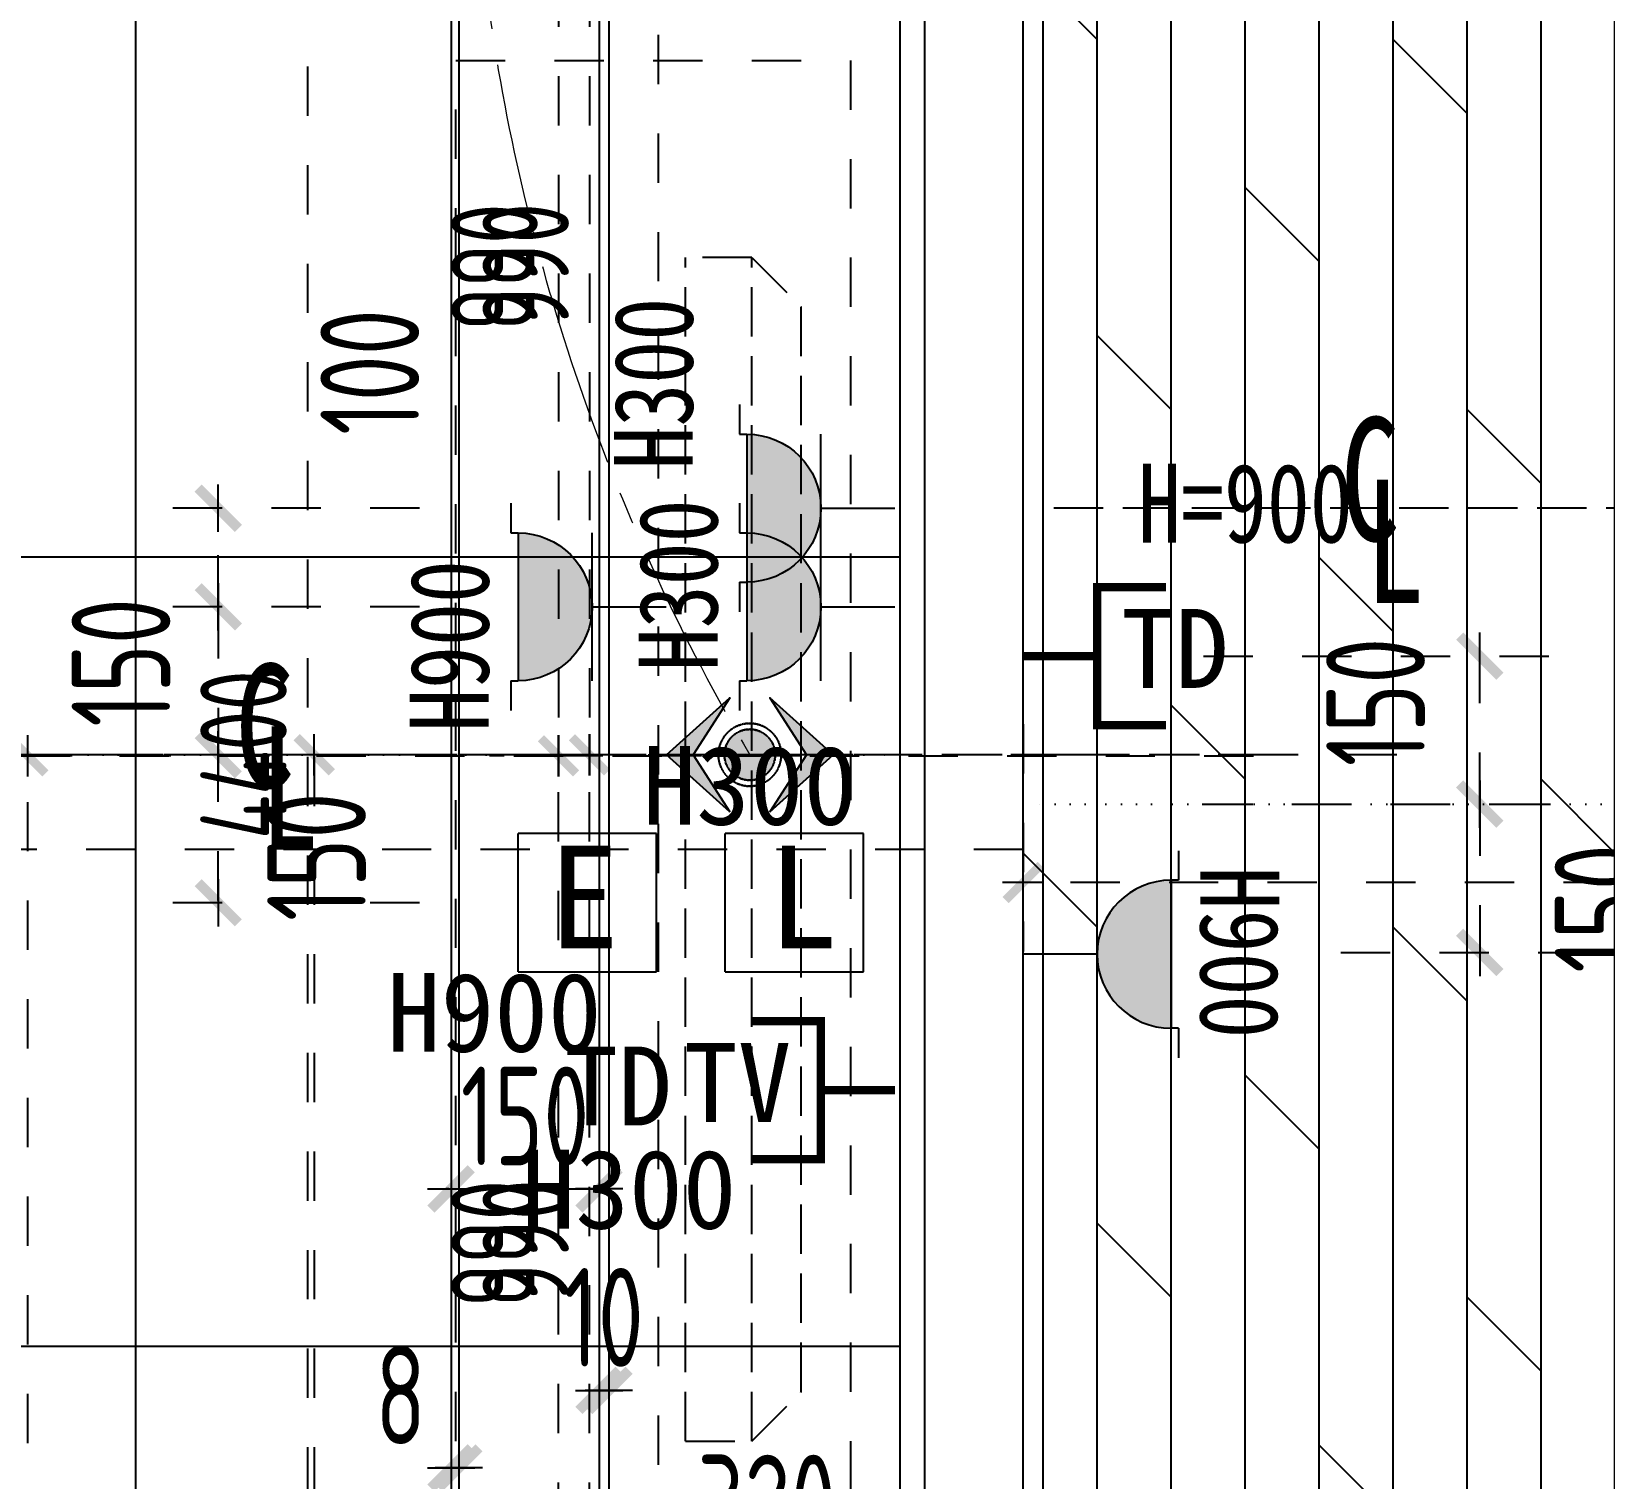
# Model space of a CAD drawing. Extents: x 133656 to 214778, y 12424 to 51506.
# Drawn here: x 165791 to 167386, y 15966 to 17433 of the extents above; entities that cross this region are included whole.
import ezdxf

# ---------------------------------------------------------------- set-up
doc = ezdxf.new("R2010")
doc.units = 0
doc.header["$MEASUREMENT"] = 0
for name, pattern in [('DASH', [0.35, 0.25, -0.1]), ('图案填充', [66.863653, 0, -20.558844, 0, -15.145704, 0, -15.145704, 0, -16.013401]), ('图纸索引线', [1.414175, 0.440583, -0.082865, 0.082865, -0.092515, 0.440583, -0.082865, 0.082865, -0.109034]), ('家具虚线平面', [100, 50, -50]), ('索引', [26.102844, 8.811668, -1.657301, 1.657301, -1.850304, 8.811668, -1.657301, 1.657301]), ('轴线', [1279.947105, 991.697132, -142.311249, 0, -145.938724])]:
    doc.linetypes.add(name, pattern=pattern)
doc.layers.get('Defpoints').update_dxf_attribs({"color": 8})
for name, color, linetype in [('A31.土建轴线', 251, 'Continuous'), ('B4.装修完成面', 112, 'Continuous'), ('B6.新建墙体定位', 203, 'Continuous'), ('B9.完成面定位', 203, 'Continuous'), ('E1.地面-(平面图)', 136, 'Continuous'), ('E3.地面填充(网）', 250, 'Continuous'), ('F1.家具层', 51, 'Continuous'), ('G1.天花造型', 30, 'Continuous'), ('G2.天花造型尺寸', 144, 'Continuous'), ('G3.天花灯具', 52, 'Continuous'), ('G4.天花灯位', 71, 'Continuous'), ('G5.天花看线', 152, 'Continuous'), ('H3.顶面烟感', 102, 'Continuous'), ('K2.强电插座', 132, 'Continuous'), ('K3.弱电插座', 136, 'Continuous'), ('WALL', 6, 'Continuous')]:
    doc.layers.add(name, color=color, linetype=linetype)
doc.layers.add('灯具连线', color=30, linetype='Continuous', lineweight=13)
doc.styles.add('宋体', font='')
doc.styles.add('标注数字', font='dim.shx', dxfattribs={"width": 0.8})
doc.styles.add('标题文字', font='')
doc.styles.get('宋体').set_extended_font_data('SimSun')
doc.styles.get('标题文字').set_extended_font_data('SimSun')
doc.dimstyles.new('设计2017', dxfattribs={"dimscale": 100, "dimtxt": 2.5, "dimasz": 0.06, "dimexe": 2, "dimexo": 2.5, "dimgap": 0.6, "dimtad": 1, "dimdec": 0, "dimrnd": 5, "dimzin": 0, "dimdsep": 46, "dimtxsty": '标注数字', "dimblk": 'HBA_DIMENSION_TICK', "dimcen": 0.125, "dimclrd": 44, "dimclre": 44, "dimclrt": 50, "dimadec": 0, "dimazin": 0, "dimtfac": 1, "dimtdec": 0, "dimtix": 1, "dimtmove": 0, "dimatfit": 3, "dimldrblk": 'HBA_Leader_Arrow', "dimfxl": 7, "dimfxlon": 1, "dimtvp": 1, "dimtolj": 1, "dimtzin": 0, "dimarcsym": 0})

# ---------------------------------------------------------------- blocks, each defined once
blk = doc.blocks.new('A$C19652AA9')
h = blk.add_hatch(color=0)
h.dxf.hatch_style = 1
h.paths.add_polyline_path([(31.9, 90.8), (90.2, 0.1), (31.9, -90.8), (132.6, 0)])
h = blk.add_hatch(color=0)
h.dxf.hatch_style = 1
edge = h.paths.add_edge_path()
edge.add_arc((0, 0), 40.5, 0, 360)
at = {"color": 0}
blk.add_lwpolyline([(31.9, 90.8), (132.6, 0), (31.9, -90.8), (90.2, 0.1)], close=True, dxfattribs=at)
at = {"color": 0, "linetype": '图纸索引线'}
for radius in [50, 40.5]:
    blk.add_circle((0, 0), radius, dxfattribs=at)
blk = doc.blocks.new('面板图例')
at = {"color": 0, "linetype": 'Continuous', "ltscale": 5}
for p, q in [((372.024, 120.4), (372.024, 116.35)), ((376.074, 120.4), (372.024, 120.4)), ((376.074, 120.4), (376.074, 116.35)), ((372.024, 116.35), (376.074, 116.35))]:
    blk.add_line(p, q, dxfattribs=at)
blk = doc.blocks.new('rg')
at = {"layer": 'K3.弱电插座', "const_width": 8.33}
for points in [[(145, -70), (75, -70), (75, 70), (145, 70)], [(75, 0), (0, 0)]]:
    blk.add_lwpolyline(points, dxfattribs=at)
at = {"layer": 'K3.弱电插座', "style": '宋体'}
for p in [(90.1, -40.2, 0), (296.1, -40.2, 0)]:
    blk.add_attdef('REF.', p, '', height=80, dxfattribs=at)
blk = doc.blocks.new('HBA_DIMENSION_TICK')
at = {"color": 0, "linetype": 'ByBlock'}
for p, q in [((-10, 0), (0, 0)), ((0, 0), (10, 0))]:
    blk.add_line(p, q, dxfattribs=at)
at = {"color": 50, "linetype": 'ByBlock'}
blk.add_solid([(-10, -7), (-7, -10), (7, 10), (10, 7)], dxfattribs=at)
blk = doc.blocks.new('*D90')
at = {"layer": 'Defpoints', "color": 0, "linetype": '家具虚线平面', "transparency": 16777216}
for p in [(165325.3, 16699.6), (166150.4, 16699.6, 0), (166300, 14499.6, 0)]:
    blk.add_point(p, dxfattribs=at)
at = {"layer": 'K2.强电插座', "color": 44, "linetype": '家具虚线平面', "lineweight": -2, "transparency": 16777216}
for p, q in [((165605.3, 16699.6), (165245.3, 16699.6)), ((165325.3, 14502), (165325.3, 16697.2)), ((165605.3, 14499.6), (165245.3, 14499.6))]:
    blk.add_line(p, q, dxfattribs=at)
at = {"layer": 'K2.强电插座', "color": 44, "linetype": '家具虚线平面', "lineweight": -2, "transparency": 16777216, "xscale": 2.4, "yscale": 2.4, "zscale": 2.4}
for p, rotation in [((165325.3, 16699.6), 90), ((165325.3, 14499.6), 270)]:
    blk.add_blockref('HBA_DIMENSION_TICK', p, dxfattribs=dict(at, rotation=rotation))
at = {"layer": 'K2.强电插座', "color": 50, "linetype": '家具虚线平面', "transparency": 16777216, "insert": (165188.4, 15640), "char_height": 100, "attachment_point": 5, "rotation": 90, "style": '标注数字'}
blk.add_mtext('\\A1;2200', dxfattribs=at)
blk = doc.blocks.new('HBA_Leader_Arrow')
at = {"color": 0, "linetype": 'ByBlock', "ltscale": 0.5}
blk.add_line((3.5, 0), (-10, 0), dxfattribs=at)
for points in [[(-10.99, 11.28), (-6.57, 14.38), (-0.55, 0), (3.5, 0)], [(-10.99, -11.28), (-6.57, -14.38), (-0.55, 0), (3.5, 0)]]:
    blk.add_solid(points, dxfattribs=at)
blk = doc.blocks.new('不间断电源')
h = blk.add_hatch(color=8)
h.dxf.hatch_style = 1
h.paths.add_polyline_path([(-70.3, 140.6, 1), (70.3, 140.6)])
for p, q in [((-98.4, 147.7), (-70.3, 147.7)), ((-70.3, 147.7), (-70.3, 140.6)), ((-70.3, 140.6), (70.3, 140.6)), ((70.3, 147.7), (70.3, 140.6)), ((70.3, 147.7), (98.4, 147.7)), ((70.3, 70.3), (-70.3, 70.3)), ((0, 70.3), (0, 0))]:
    blk.add_line(p, q)
blk.add_arc((0, 140.6), 70.3, 180, 0)
at = {"color": 1, "style": '标题文字'}
blk.add_attdef('REF.', (86, 32.6), '', height=70.9, dxfattribs=at)
blk = doc.blocks.new('*D120')
at = {"layer": 'Defpoints', "color": 0, "linetype": '家具虚线平面', "transparency": 16777216}
for p in [(166284.1, 16849.6), (165980.1, 16699.6), (166284.1, 16699.6)]:
    blk.add_point(p, dxfattribs=at)
at = {"layer": 'K2.强电插座', "color": 44, "linetype": '家具虚线平面', "lineweight": -2, "transparency": 16777216}
for p, q in [((166184.1, 16849.6), (165900.1, 16849.6)), ((165980.1, 16847.2), (165980.1, 16702)), ((166184.1, 16699.6), (165900.1, 16699.6))]:
    blk.add_line(p, q, dxfattribs=at)
at = {"layer": 'K2.强电插座', "color": 44, "linetype": '家具虚线平面', "lineweight": -2, "transparency": 16777216, "xscale": 2.4, "yscale": 2.4, "zscale": 2.4}
for p, rotation in [((165980.1, 16849.6), 90), ((165980.1, 16699.6), 270)]:
    blk.add_blockref('HBA_DIMENSION_TICK', p, dxfattribs=dict(at, rotation=rotation))
at = {"layer": 'K2.强电插座', "color": 50, "linetype": '家具虚线平面', "transparency": 16777216, "insert": (165881.4, 16793.2), "char_height": 100, "attachment_point": 5, "rotation": 90, "style": '标注数字'}
blk.add_mtext('\\A1;150', dxfattribs=at)
blk = doc.blocks.new('*D122')
at = {"layer": 'Defpoints', "color": 0, "linetype": '家具虚线平面', "transparency": 16777216}
for p in [(165980.1, 16949.6), (166284.1, 16949.6), (166284.1, 16849.6)]:
    blk.add_point(p, dxfattribs=at)
at = {"layer": 'K2.强电插座', "color": 44, "linetype": '家具虚线平面', "lineweight": -2, "transparency": 16777216}
for p, q in [((166184.1, 16949.6), (165900.1, 16949.6)), ((165980.1, 16852), (165980.1, 16947.2)), ((166184.1, 16849.6), (165900.1, 16849.6))]:
    blk.add_line(p, q, dxfattribs=at)
at = {"layer": 'K2.强电插座', "color": 44, "linetype": '家具虚线平面', "lineweight": -2, "transparency": 16777216, "xscale": 2.4, "yscale": 2.4, "zscale": 2.4}
for p, rotation in [((165980.1, 16949.6), 90), ((165980.1, 16849.6), 270)]:
    blk.add_blockref('HBA_DIMENSION_TICK', p, dxfattribs=dict(at, rotation=rotation))
at = {"layer": 'K2.强电插座', "color": 50, "linetype": '家具虚线平面', "transparency": 16777216, "insert": (166133.7, 17087.6), "char_height": 100, "attachment_point": 5, "rotation": 90, "style": '标注数字'}
blk.add_mtext('\\A1;100', dxfattribs=at)
blk = doc.blocks.new('*D123')
at = {"layer": 'Defpoints', "color": 0, "linetype": '家具虚线平面', "transparency": 16777216}
for p in [(165980.1, 16699.6), (166284.1, 16699.6), (166284.1, 16549.6)]:
    blk.add_point(p, dxfattribs=at)
at = {"layer": 'K2.强电插座', "color": 44, "linetype": '家具虚线平面', "lineweight": -2, "transparency": 16777216}
for p, q in [((166184.1, 16699.6), (165900.1, 16699.6)), ((165980.1, 16552), (165980.1, 16697.2)), ((166184.1, 16549.6), (165900.1, 16549.6))]:
    blk.add_line(p, q, dxfattribs=at)
at = {"layer": 'K2.强电插座', "color": 44, "linetype": '家具虚线平面', "lineweight": -2, "transparency": 16777216, "xscale": 2.4, "yscale": 2.4, "zscale": 2.4}
for p, rotation in [((165980.1, 16699.6), 90), ((165980.1, 16549.6), 270)]:
    blk.add_blockref('HBA_DIMENSION_TICK', p, dxfattribs=dict(at, rotation=rotation))
at = {"layer": 'K2.强电插座', "color": 50, "linetype": '家具虚线平面', "transparency": 16777216, "insert": (166079.7, 16596.2), "char_height": 100, "attachment_point": 5, "rotation": 90, "style": '标注数字'}
blk.add_mtext('\\A1;150', dxfattribs=at)
blk = doc.blocks.new('*D135')
at = {"layer": 'Defpoints', "color": 0, "linetype": '家具虚线平面', "transparency": 16777216}
for p in [(166968.5, 16649.6), (167018.3, 16499.2), (167259.1, 16499.2)]:
    blk.add_point(p, dxfattribs=at)
at = {"layer": 'K2.强电插座', "color": 44, "linetype": '家具虚线平面', "lineweight": -2, "transparency": 16777216}
for p, q in [((167068.5, 16649.6), (167339.1, 16649.6)), ((167259.1, 16647.2), (167259.1, 16501.6)), ((167118.3, 16499.2), (167339.1, 16499.2))]:
    blk.add_line(p, q, dxfattribs=at)
at = {"layer": 'K2.强电插座', "color": 44, "linetype": '家具虚线平面', "lineweight": -2, "transparency": 16777216, "xscale": 2.4, "yscale": 2.4, "zscale": 2.4}
for p, rotation in [((167259.1, 16649.6), 90), ((167259.1, 16499.2), 270)]:
    blk.add_blockref('HBA_DIMENSION_TICK', p, dxfattribs=dict(at, rotation=rotation))
at = {"layer": 'K2.强电插座', "color": 50, "linetype": '家具虚线平面', "transparency": 16777216, "insert": (167385.1, 16543.7), "char_height": 100, "attachment_point": 5, "rotation": 90, "style": '标注数字'}
blk.add_mtext('\\A1;150', dxfattribs=at)
blk = doc.blocks.new('*D163')
at = {"layer": 'Defpoints', "color": 0, "linetype": '家具虚线平面', "transparency": 16777216}
for p in [(166696.1, 15865.9), (166376.1, 15718.1), (166696.1, 15602.3, 0)]:
    blk.add_point(p, dxfattribs=at)
at = {"layer": 'G2.天花造型尺寸', "color": 44, "linetype": '家具虚线平面', "lineweight": -2, "transparency": 16777216}
for p, q in [((166376.1, 15818.1), (166376.1, 15945.9)), ((166696.1, 15702.3), (166696.1, 15945.9)), ((166378.5, 15865.9), (166693.7, 15865.9))]:
    blk.add_line(p, q, dxfattribs=at)
at = {"layer": 'G2.天花造型尺寸', "color": 44, "linetype": '家具虚线平面', "lineweight": -2, "transparency": 16777216, "xscale": 2.4, "yscale": 2.4, "zscale": 2.4, "rotation": 180}
blk.add_blockref('HBA_DIMENSION_TICK', (166376.1, 15865.9), dxfattribs=at)
at = {"layer": 'G2.天花造型尺寸', "color": 44, "linetype": '家具虚线平面', "lineweight": -2, "transparency": 16777216, "xscale": 2.4, "yscale": 2.4, "zscale": 2.4}
blk.add_blockref('HBA_DIMENSION_TICK', (166696.1, 15865.9), dxfattribs=at)
at = {"layer": 'G2.天花造型尺寸', "color": 50, "linetype": '家具虚线平面', "transparency": 16777216, "insert": (166536.1, 15939.9), "char_height": 100, "attachment_point": 5, "style": '标注数字'}
blk.add_mtext('\\A1;320', dxfattribs=at)
blk = doc.blocks.new('*D164')
at = {"layer": 'Defpoints', "color": 0, "transparency": 16777216}
for p in [(166216.1, 16476.1, 0), (166366.1, 16476.1), (166366.1, 16259.4)]:
    blk.add_point(p, dxfattribs=at)
at = {"layer": 'G2.天花造型尺寸', "color": 44, "lineweight": -2, "transparency": 16777216}
for p, q in [((166216.1, 16376.1), (166216.1, 16179.4)), ((166366.1, 16376.1), (166366.1, 16179.4)), ((166213.7, 16259.4), (166211.3, 16259.4)), ((166216.1, 16259.4), (166366.1, 16259.4)), ((166368.5, 16259.4), (166370.9, 16259.4))]:
    blk.add_line(p, q, dxfattribs=at)
at = {"layer": 'G2.天花造型尺寸', "color": 44, "lineweight": -2, "transparency": 16777216, "xscale": 2.4, "yscale": 2.4, "zscale": 2.4}
blk.add_blockref('HBA_DIMENSION_TICK', (166216.1, 16259.4), dxfattribs=at)
at = {"layer": 'G2.天花造型尺寸', "color": 44, "lineweight": -2, "transparency": 16777216, "xscale": 2.4, "yscale": 2.4, "zscale": 2.4, "rotation": 180}
blk.add_blockref('HBA_DIMENSION_TICK', (166366.1, 16259.4), dxfattribs=at)
at = {"layer": 'G2.天花造型尺寸', "color": 50, "transparency": 16777216, "insert": (166291.1, 16333.4), "char_height": 100, "attachment_point": 5, "style": '标注数字'}
blk.add_mtext('\\A1;150', dxfattribs=at)
blk = doc.blocks.new('*D165')
at = {"layer": 'Defpoints', "color": 0, "transparency": 16777216}
for p in [(166366.1, 16056.7), (166366.1, 16055.2), (166376.1, 16056.7)]:
    blk.add_point(p, dxfattribs=at)
at = {"layer": 'G2.天花造型尺寸', "color": 44, "lineweight": -2, "transparency": 16777216}
for p, q in [((166363.7, 16055.2), (166361.3, 16055.2)), ((166366.1, 16055.2), (166366.1, 15975.2)), ((166376.1, 16055.2), (166366.1, 16055.2)), ((166376.1, 16055.2), (166376.1, 15975.2)), ((166378.5, 16055.2), (166380.9, 16055.2))]:
    blk.add_line(p, q, dxfattribs=at)
at = {"layer": 'G2.天花造型尺寸', "color": 44, "lineweight": -2, "transparency": 16777216, "xscale": 2.4, "yscale": 2.4, "zscale": 2.4}
blk.add_blockref('HBA_DIMENSION_TICK', (166366.1, 16055.2), dxfattribs=at)
at = {"layer": 'G2.天花造型尺寸', "color": 44, "lineweight": -2, "transparency": 16777216, "xscale": 2.4, "yscale": 2.4, "zscale": 2.4, "rotation": 180}
blk.add_blockref('HBA_DIMENSION_TICK', (166376.1, 16055.2), dxfattribs=at)
at = {"layer": 'G2.天花造型尺寸', "color": 50, "transparency": 16777216, "insert": (166371.1, 16129.2), "char_height": 100, "attachment_point": 5, "style": '标注数字'}
blk.add_mtext('\\A1;10', dxfattribs=at)
blk = doc.blocks.new('*D248')
at = {"layer": 'Defpoints', "color": 0, "transparency": 16777216}
for p in [(166216.1, 16373.2), (166224.1, 16373.2), (166216.1, 15976.6)]:
    blk.add_point(p, dxfattribs=at)
at = {"layer": 'G2.天花造型尺寸', "color": 44, "lineweight": -2, "transparency": 16777216}
for p, q in [((166216.1, 16256.6), (166216.1, 15896.6)), ((166224.1, 16256.6), (166224.1, 15896.6)), ((166213.7, 15976.6), (166211.3, 15976.6)), ((166224.1, 15976.6), (166216.1, 15976.6)), ((166226.5, 15976.6), (166228.9, 15976.6))]:
    blk.add_line(p, q, dxfattribs=at)
at = {"layer": 'G2.天花造型尺寸', "color": 44, "lineweight": -2, "transparency": 16777216, "xscale": 2.4, "yscale": 2.4, "zscale": 2.4}
blk.add_blockref('HBA_DIMENSION_TICK', (166216.1, 15976.6), dxfattribs=at)
at = {"layer": 'G2.天花造型尺寸', "color": 44, "lineweight": -2, "transparency": 16777216, "xscale": 2.4, "yscale": 2.4, "zscale": 2.4, "rotation": 180}
blk.add_blockref('HBA_DIMENSION_TICK', (166224.1, 15976.6), dxfattribs=at)
at = {"layer": 'G2.天花造型尺寸', "color": 50, "transparency": 16777216, "insert": (166165, 16050.6), "char_height": 100, "attachment_point": 5, "style": '标注数字'}
blk.add_mtext('\\A1;8', dxfattribs=at)
blk = doc.blocks.new('*D316')
at = {"layer": 'Defpoints', "color": 0, "linetype": '家具虚线平面', "transparency": 16777216}
for p in [(168196.1, 16949.6), (166796.1, 16818.1), (166796.1, 16570.1)]:
    blk.add_point(p, dxfattribs=at)
at = {"layer": 'H3.顶面烟感', "color": 44, "linetype": '家具虚线平面', "lineweight": -2, "transparency": 16777216}
for p, q in [((168196.1, 16815.1), (168196.1, 16500.1)), ((166796.1, 16730.6), (166796.1, 16500.1)), ((168194, 16570.1), (166798.2, 16570.1))]:
    blk.add_line(p, q, dxfattribs=at)
at = {"layer": 'H3.顶面烟感', "color": 44, "linetype": '家具虚线平面', "lineweight": -2, "transparency": 16777216, "xscale": 2.1, "yscale": 2.1, "zscale": 2.1, "rotation": 180}
blk.add_blockref('HBA_DIMENSION_TICK', (166796.1, 16570.1), dxfattribs=at)
at = {"layer": 'H3.顶面烟感', "color": 44, "linetype": '家具虚线平面', "lineweight": -2, "transparency": 16777216, "xscale": 2.1, "yscale": 2.1, "zscale": 2.1}
blk.add_blockref('HBA_DIMENSION_TICK', (168196.1, 16570.1), dxfattribs=at)
at = {"layer": 'H3.顶面烟感', "color": 50, "linetype": '家具虚线平面', "transparency": 16777216, "insert": (167496.1, 16634.9), "char_height": 87.5, "attachment_point": 5, "style": '标注数字'}
blk.add_mtext('\\A1;1400', dxfattribs=at)
blk = doc.blocks.new('*D407')
at = {"layer": 'Defpoints', "color": 0, "linetype": '家具虚线平面', "transparency": 16777216}
for p in [(166873.2, 16799.6), (167259.1, 16799.6), (166873.2, 16649.6)]:
    blk.add_point(p, dxfattribs=at)
at = {"layer": 'K2.强电插座', "color": 44, "linetype": '家具虚线平面', "lineweight": -2, "transparency": 16777216}
for p, q in [((166979.1, 16799.6), (167339.1, 16799.6)), ((167259.1, 16652), (167259.1, 16797.2)), ((166979.1, 16649.6), (167339.1, 16649.6))]:
    blk.add_line(p, q, dxfattribs=at)
at = {"layer": 'K2.强电插座', "color": 44, "linetype": '家具虚线平面', "lineweight": -2, "transparency": 16777216, "xscale": 2.4, "yscale": 2.4, "zscale": 2.4}
for p, rotation in [((167259.1, 16799.6), 90), ((167259.1, 16649.6), 270)]:
    blk.add_blockref('HBA_DIMENSION_TICK', p, dxfattribs=dict(at, rotation=rotation))
at = {"layer": 'K2.强电插座', "color": 50, "linetype": '家具虚线平面', "transparency": 16777216, "insert": (167153.4, 16753.1), "char_height": 100, "attachment_point": 5, "rotation": 90, "style": '标注数字'}
blk.add_mtext('\\A1;150', dxfattribs=at)
blk = doc.blocks.new('SAF3')
at = {"linetype": 'DASH', "ltscale": 200}
for p, q in [((-349806.2, -400863), (-349856.2, -400913)), ((-349738.8, -400863), (-349806.2, -400863)), ((-349806.2, -400863), (-349806.2, -402063)), ((-349738.8, -400863), (-349738.8, -402063)), ((-349856.2, -400913), (-349856.2, -402013)), ((-349806.2, -402063), (-349856.2, -402013)), ((-349806.2, -402063), (-349738.8, -402063))]:
    blk.add_line(p, q, dxfattribs=at)
blk = doc.blocks.new('*D493')
at = {"layer": 'B6.新建墙体定位', "color": 44, "linetype": '家具虚线平面', "lineweight": -2, "transparency": 16777216}
for p, q in [((166570, 17689.6), (166255, 17689.6)), ((166325, 17687.5), (166325, 16700.7)), ((166570, 16698.6), (166255, 16698.6))]:
    blk.add_line(p, q, dxfattribs=at)
at = {"layer": 'Defpoints', "color": 0, "linetype": '家具虚线平面', "transparency": 16777216}
for p in [(166666.1, 17689.6), (166325, 16698.6), (166666.1, 16698.6)]:
    blk.add_point(p, dxfattribs=at)
at = {"layer": 'B6.新建墙体定位', "color": 44, "linetype": '家具虚线平面', "lineweight": -2, "transparency": 16777216, "xscale": 2.1, "yscale": 2.1, "zscale": 2.1}
for p, rotation in [((166325, 17689.6), 90), ((166325, 16698.6), 270)]:
    blk.add_blockref('HBA_DIMENSION_TICK', p, dxfattribs=dict(at, rotation=rotation))
at = {"layer": 'B6.新建墙体定位', "color": 50, "linetype": '家具虚线平面', "transparency": 16777216, "insert": (166260.2, 17194.1), "char_height": 87.5, "attachment_point": 5, "rotation": 90, "style": '标注数字'}
blk.add_mtext('\\A1;990', dxfattribs=at)
blk = doc.blocks.new('*D532')
at = {"layer": 'B9.完成面定位', "color": 44, "linetype": '家具虚线平面', "lineweight": -2, "transparency": 16777216}
for p, q in [((166583.6, 16699.6), (166286.5, 16699.6)), ((166356.5, 15711.7), (166356.5, 16697.5)), ((166578.6, 15709.6), (166286.5, 15709.6))]:
    blk.add_line(p, q, dxfattribs=at)
at = {"layer": 'Defpoints', "color": 0, "linetype": '家具虚线平面', "transparency": 16777216}
for p in [(166356.5, 16699.6), (166671.1, 16699.6), (166666.1, 15709.6)]:
    blk.add_point(p, dxfattribs=at)
at = {"layer": 'B9.完成面定位', "color": 44, "linetype": '家具虚线平面', "lineweight": -2, "transparency": 16777216, "xscale": 2.1, "yscale": 2.1, "zscale": 2.1}
for p, rotation in [((166356.5, 16699.6), 90), ((166356.5, 15709.6), 270)]:
    blk.add_blockref('HBA_DIMENSION_TICK', p, dxfattribs=dict(at, rotation=rotation))
at = {"layer": 'B9.完成面定位', "color": 50, "linetype": '家具虚线平面', "transparency": 16777216, "insert": (166291.8, 16204.6), "char_height": 87.5, "attachment_point": 5, "rotation": 90, "style": '标注数字'}
blk.add_mtext('\\A1;990', dxfattribs=at)
blk = doc.blocks.new('*D600')
at = {"layer": 'B6.新建墙体定位', "color": 44, "linetype": '家具虚线平面', "lineweight": -2, "transparency": 16777216}
for p, q in [((166315.5, 18899.6), (166000.5, 18899.6)), ((166070.5, 18897.5), (166070.5, 14501.7)), ((166315.5, 14499.6), (166000.5, 14499.6))]:
    blk.add_line(p, q, dxfattribs=at)
at = {"layer": 'Defpoints', "color": 0, "linetype": '家具虚线平面', "transparency": 16777216}
for p in [(166696.1, 18899.6), (166070.5, 14499.6), (166696.1, 14499.6)]:
    blk.add_point(p, dxfattribs=at)
at = {"layer": 'B6.新建墙体定位', "color": 44, "linetype": '家具虚线平面', "lineweight": -2, "transparency": 16777216, "xscale": 2.1, "yscale": 2.1, "zscale": 2.1}
for p, rotation in [((166070.5, 18899.6), 90), ((166070.5, 14499.6), 270)]:
    blk.add_blockref('HBA_DIMENSION_TICK', p, dxfattribs=dict(at, rotation=rotation))
at = {"layer": 'B6.新建墙体定位', "color": 50, "linetype": '家具虚线平面', "transparency": 16777216, "insert": (166005.7, 16699.6), "char_height": 87.5, "attachment_point": 5, "rotation": 90, "style": '标注数字'}
blk.add_mtext('\\A1;4400', dxfattribs=at)
blk = doc.blocks.new('*D634')
at = {"layer": 'B6.新建墙体定位', "color": 44, "linetype": '家具虚线平面', "lineweight": -2, "transparency": 16777216}
for p, q in [((166032, 16698.6), (165717, 16698.6)), ((165787, 14501.7), (165787, 16696.5)), ((166032, 14499.6), (165717, 14499.6))]:
    blk.add_line(p, q, dxfattribs=at)
at = {"layer": 'Defpoints', "color": 0, "linetype": '家具虚线平面', "transparency": 16777216}
for p in [(165787, 16698.6), (166671.1, 16698.6), (166696.1, 14499.6)]:
    blk.add_point(p, dxfattribs=at)
at = {"layer": 'B6.新建墙体定位', "color": 44, "linetype": '家具虚线平面', "lineweight": -2, "transparency": 16777216, "xscale": 2.1, "yscale": 2.1, "zscale": 2.1}
for p, rotation in [((165787, 16698.6), 90), ((165787, 14499.6), 270)]:
    blk.add_blockref('HBA_DIMENSION_TICK', p, dxfattribs=dict(at, rotation=rotation))
at = {"layer": 'B6.新建墙体定位', "color": 50, "linetype": '家具虚线平面', "transparency": 16777216, "insert": (165722.2, 15599.1), "char_height": 87.5, "attachment_point": 5, "rotation": 90, "style": '标注数字'}
blk.add_mtext('\\A1;2200', dxfattribs=at)
blk = doc.blocks.new('*D640')
at = {"layer": 'B9.完成面定位', "color": 44, "linetype": '家具虚线平面', "lineweight": -2, "transparency": 16777216}
for p, q in [((166578.6, 17689.6), (166286.5, 17689.6)), ((166356.5, 17687.5), (166356.5, 16701.7)), ((166583.6, 16699.6), (166286.5, 16699.6))]:
    blk.add_line(p, q, dxfattribs=at)
at = {"layer": 'Defpoints', "color": 0, "linetype": '家具虚线平面', "transparency": 16777216}
for p in [(166666.1, 17689.6), (166356.5, 16699.6), (166671.1, 16699.6)]:
    blk.add_point(p, dxfattribs=at)
at = {"layer": 'B9.完成面定位', "color": 44, "linetype": '家具虚线平面', "lineweight": -2, "transparency": 16777216, "xscale": 2.1, "yscale": 2.1, "zscale": 2.1}
for p, rotation in [((166356.5, 17689.6), 90), ((166356.5, 16699.6), 270)]:
    blk.add_blockref('HBA_DIMENSION_TICK', p, dxfattribs=dict(at, rotation=rotation))
at = {"layer": 'B9.完成面定位', "color": 50, "linetype": '家具虚线平面', "transparency": 16777216, "insert": (166291.8, 17194.6), "char_height": 87.5, "attachment_point": 5, "rotation": 90, "style": '标注数字'}
blk.add_mtext('\\A1;990', dxfattribs=at)
blk = doc.blocks.new('*D641')
at = {"layer": 'B9.完成面定位', "color": 44, "linetype": '家具虚线平面', "lineweight": -2, "transparency": 16777216}
for p, q in [((166322.4, 16699.6), (166007.4, 16699.6)), ((166077.4, 16697.5), (166077.4, 14501.7)), ((166322.4, 14499.6), (166007.4, 14499.6))]:
    blk.add_line(p, q, dxfattribs=at)
at = {"layer": 'Defpoints', "color": 0, "linetype": '家具虚线平面', "transparency": 16777216}
for p in [(166666.1, 16699.6), (166077.4, 14499.6), (166666.1, 14499.6)]:
    blk.add_point(p, dxfattribs=at)
at = {"layer": 'B9.完成面定位', "color": 44, "linetype": '家具虚线平面', "lineweight": -2, "transparency": 16777216, "xscale": 2.1, "yscale": 2.1, "zscale": 2.1}
for p, rotation in [((166077.4, 16699.6), 90), ((166077.4, 14499.6), 270)]:
    blk.add_blockref('HBA_DIMENSION_TICK', p, dxfattribs=dict(at, rotation=rotation))
at = {"layer": 'B9.完成面定位', "color": 50, "linetype": '家具虚线平面', "transparency": 16777216, "insert": (166012.7, 15599.6), "char_height": 87.5, "attachment_point": 5, "rotation": 90, "style": '标注数字'}
blk.add_mtext('\\A1;2200', dxfattribs=at)
blk = doc.blocks.new('*D642')
at = {"layer": 'B6.新建墙体定位', "color": 44, "linetype": '家具虚线平面', "lineweight": -2, "transparency": 16777216}
for p, q in [((166570, 16698.6), (166255, 16698.6)), ((166325, 15711.7), (166325, 16696.5)), ((166570, 15709.6), (166255, 15709.6))]:
    blk.add_line(p, q, dxfattribs=at)
at = {"layer": 'Defpoints', "color": 0, "linetype": '家具虚线平面', "transparency": 16777216}
for p in [(166325, 16698.6), (166666.1, 16698.6), (166666.1, 15709.6)]:
    blk.add_point(p, dxfattribs=at)
at = {"layer": 'B6.新建墙体定位', "color": 44, "linetype": '家具虚线平面', "lineweight": -2, "transparency": 16777216, "xscale": 2.1, "yscale": 2.1, "zscale": 2.1}
for p, rotation in [((166325, 16698.6), 90), ((166325, 15709.6), 270)]:
    blk.add_blockref('HBA_DIMENSION_TICK', p, dxfattribs=dict(at, rotation=rotation))
at = {"layer": 'B6.新建墙体定位', "color": 50, "linetype": '家具虚线平面', "transparency": 16777216, "insert": (166260.2, 16204.1), "char_height": 87.5, "attachment_point": 5, "rotation": 90, "style": '标注数字'}
blk.add_mtext('\\A1;990', dxfattribs=at)

msp = doc.modelspace()

# ---------------------------------------------------------------- hatches: boundary and pattern name
at = {"layer": 'E1.地面-(平面图)'}
h = msp.add_hatch(dxfattribs=at)
h.set_pattern_fill('_USER', color=256, scale=800, double=1, pattern_type=0)
h.set_pattern_definition([(0, (166696.1, 19299.6), (0, 800), []), (90, (166696.1, 19299.6), (-800, 5e-14), [])])
h.paths.add_polyline_path([(165596.1, 23099.6), (162696.1, 23099.6), (162696.1, 20099.6), (159596.1, 20099.6), (159596.1, 18899.6), (162696.1, 18899.6), (162696.1, 14499.6), (163156.1, 14499.6), (163156.1, 14519.6), (166236.1, 14519.6), (166236.1, 14499.6), (166696.1, 14499.6), (166696.1, 14699.6), (166671.1, 14704.6), (166671.1, 17694.6), (166666.1, 17694.6), (166666.1, 18487.1), (166671.1, 18489.6), (166671.1, 18639.6), (166696.1, 18899.6), (167246.1, 18899.6), (167246.1, 20099.6), (165596.1, 20099.6)])
at = {"layer": 'E3.地面填充(网）'}
h = msp.add_hatch(dxfattribs=at)
h.set_pattern_fill('DOLMIT', color=256, scale=300, angle=90)
h.set_pattern_definition([(90, (166796.07, 18699.63), (-75, 5e-15), []), (135, (166796.07, 18699.63), (-150, -150), [106.066, -212.132])])
h.paths.add_polyline_path([(167446.1, 18699.6), (166796.1, 18699.6), (166796.1, 15219.6), (168836.1, 15219.6), (168836.1, 15199.6), (169596.1, 15199.6), (169596.1, 19099.6), (167446.1, 19099.6)])

# ---------------------------------------------------------------- linework, layer by layer
at = {"layer": 'A31.土建轴线', "linetype": '轴线', "ltscale": 0.5}
msp.add_line((166796.1, 13702.3), (166796.1, 18794.6), dxfattribs=at)
at = {"layer": 'B4.装修完成面'}
msp.add_lwpolyline([(166688.1, 17697.6), (166666.1, 17697.6), (166666.1, 17689.6), (166671.1, 17689.6), (166671.1, 15709.6), (166666.1, 15709.6), (166666.1, 15701.6), (166696.1, 15701.6)], dxfattribs=at)
at = {"layer": 'B6.新建墙体定位', "linetype": '家具虚线平面'}
msp.add_line((162279.8, 16698.6), (167042.1, 16698.6), dxfattribs=at)
at = {"layer": 'B9.完成面定位', "linetype": '家具虚线平面'}
msp.add_line((167174.9, 16699.6), (164964.5, 16699.6), dxfattribs=at)
at = {"layer": 'F1.家具层', "linetype": '家具虚线平面'}
msp.add_line((166796.1, 16603.6), (162696.1, 16603.6), dxfattribs=at)
msp.add_lwpolyline([(166621.1, 15803.7), (166221.1, 15803.7), (166221.1, 17403.6), (166621.1, 17403.6), (166621.1, 15803.7)], dxfattribs=at)
at = {"layer": 'G1.天花造型'}
msp.add_line((166816.1, 18679.6), (166816.1, 15219.6), dxfattribs=at)
msp.add_lwpolyline([(163016.1, 18379.6), (166376.1, 18379.6), (166376.1, 15019.6), (163016.1, 15019.6)], close=True, dxfattribs=at)
at = {"layer": 'G3.天花灯具', "linetype": '家具虚线平面'}
msp.add_lwpolyline([(162966.1, 18429.6), (166426.1, 18429.6), (166426.1, 14969.6), (162966.1, 14969.6)], close=True, dxfattribs=at)
at = {"layer": 'G4.天花灯位', "linetype": '家具虚线平面'}
msp.add_line((166606.5, 16699.6), (162696.1, 16699.6), dxfattribs=at)
at = {"layer": 'G5.天花看线', "linetype": 'ByBlock'}
for points in [[(163026.1, 18369.6), (166366.1, 18369.6), (166366.1, 15029.6), (163026.1, 15029.6)], [(163168.1, 18227.6), (166224.1, 18227.6), (166224.1, 15171.6), (163168.1, 15171.6)], [(163176.1, 18219.6), (166216.1, 18219.6), (166216.1, 15179.6), (163176.1, 15179.6)]]:
    msp.add_lwpolyline(points, close=True, dxfattribs=at)
at = {"layer": 'H3.顶面烟感', "linetype": 'DASH', "ltscale": 200}
for p, q in [((168627.3, 16949.6), (166816.1, 16949.6)), ((167043.8, 16699.6), (162696.1, 16699.6))]:
    msp.add_line(p, q, dxfattribs=at)
at = {"layer": 'K2.强电插座', "linetype": '图案填充'}
for p, q in [((162666.1, 16699.6), (166666.1, 16699.6)), ((170377.5, 16649.6), (166796.1, 16649.6))]:
    msp.add_line(p, q, dxfattribs=at)
at = {"layer": 'WALL'}
for p, q in [((166696.1, 17644.6), (166696.1, 14499.6)), ((166796.1, 14499.6), (166796.1, 17644.6))]:
    msp.add_line(p, q, dxfattribs=at)
at = {"layer": '灯具连线', "linetype": '索引', "ltscale": 20}
for centre, radius, start, end in [((168856.4, 10972.8), 8719.6, 101.28282, 133.48281), ((168501.9, 15776.2), 3941, 110.0559, 164.9487), ((168291.9, 17743.7), 2057.4, 123.6992, 210.4938), ((167249.5, 16518.5), 1040.2, 24.4872, 110.1121)]:
    msp.add_arc(centre, radius, start, end, dxfattribs=at)

# ---------------------------------------------------------------- block references
at = {"layer": 'F1.家具层', "linetype": '家具虚线平面', "extrusion": (0, 0, -1), "xscale": -1, "zscale": -1, "rotation": 180}
msp.add_blockref('SAF3', (183285.1, -384859.3), dxfattribs=at)
at = {"layer": 'G3.天花灯具', "linetype": '图纸索引线', "yscale": 0.6369999999999999, "zscale": 0.6369999999999999}
for xscale, rotation in [(0.6369999999999999, 180.0019218875277), (-0.6369999999999999, 179.9980781124723)]:
    msp.add_blockref('A$C19652AA9', (166519, 16699.6), dxfattribs=dict(at, xscale=xscale, rotation=rotation))
at = {"layer": 'K2.强电插座'}
ref = msp.add_blockref('不间断电源', (166666.1, 16949.6, 0), dxfattribs=dict(at, xscale=-1.066666666666561, yscale=1.066666666666561, zscale=1.066666666666561, rotation=90.00000002257329))
ref.add_attrib('REF.', 'H300', (166461.2, 16988.8, 0), dxfattribs={"layer": '0', "color": 1, "height": 80, "rotation": 90, "style": '标题文字', "width": 0.8})
ref = msp.add_blockref('不间断电源', (166434.1, 16849.6, 0), dxfattribs=dict(at, xscale=-1.066666666666561, yscale=1.066666666666561, zscale=1.066666666666561, rotation=90.00000002257329))
ref.add_attrib('REF.', 'H900', (166254.3, 16722.8, 0), dxfattribs={"layer": '0', "color": 1, "height": 80, "rotation": 90, "style": '标题文字', "width": 0.8})
ref = msp.add_blockref('不间断电源', (166666.1, 16849.6, 0), dxfattribs=dict(at, xscale=-1.066666666666561, yscale=1.066666666666561, zscale=1.066666666666561, rotation=90.00000002257329))
ref.add_attrib('REF.', 'H300', (166486.3, 16784.3, 0), dxfattribs={"layer": '0', "color": 1, "height": 80, "rotation": 90, "style": '标题文字', "width": 0.8})
ref = msp.add_blockref('不间断电源', (166796.1, 16497.4), dxfattribs=dict(at, xscale=1.066666666666561, yscale=1.066666666666561, zscale=1.066666666666561, rotation=270))
ref.add_attrib('REF.', 'H900', (166975.9, 16586.2), dxfattribs={"layer": '0', "color": 1, "height": 80, "rotation": 270, "style": '标题文字', "width": 0.8})
at = {"layer": 'K3.弱电插座'}
ref = msp.add_blockref('rg', (166796.1, 16799.6), dxfattribs=dict(at, xscale=-1, rotation=180))
ref.add_attrib('REF.', 'TD', (166895.6, 16767.4, 0), dxfattribs={"height": 80, "style": '宋体'})
ref.add_attrib('REF.', 'H=900', (166912.6, 16914.8, 0), dxfattribs={"height": 80, "style": '宋体', "width": 0.8})
at = {"layer": 'K3.弱电插座', "xscale": 34.65346534653465, "yscale": 34.65346534653465, "zscale": 34.65346534653465, "rotation": 180}
for p in [(179316.3, 20651.7, 0), (179526.3, 20651.7, 0)]:
    msp.add_blockref('面板图例', p, dxfattribs=at)
at = {"layer": 'K3.弱电插座'}
ref = msp.add_blockref('rg', (166666.1, 16359.6, 0), dxfattribs=dict(at, rotation=180))
ref.add_attrib('REF.', 'TV', (166452.3, 16327.4), dxfattribs={"height": 80, "style": '宋体'})
ref.add_attrib('REF.', 'TD', (166331.1, 16323.8), dxfattribs={"height": 80, "style": '宋体'})

# ---------------------------------------------------------------- texts
at = {"layer": 'H3.顶面烟感', "linetype": 'DASH', "ltscale": 200, "style": '宋体', "width": 0.7}
for s, p in [('C', (167118.1, 16916.6)), ('L', (167143.2, 16853.5)), ('C', (165997.3, 16666.6)), ('L', (166022.4, 16603.5))]:
    msp.add_text(s, height=125, dxfattribs=at).set_placement(p)
at = {"layer": 'K2.强电插座', "color": 1, "style": '宋体'}
for s, p in [('H300', (166410.2, 16628.6, 0)), ('H900', (166151.1, 16398.5, 0)), ('H300', (166287.7, 16219.1, 0))]:
    msp.add_text(s, height=80, dxfattribs=at).set_placement(p)
at = {"layer": 'K3.弱电插座', "style": '宋体'}
for s, p in [('E', (166315.9, 16503.5, 0)), ('L', (166537.6, 16503.5, 0))]:
    msp.add_text(s, height=104, dxfattribs=at).set_placement(p)

# ---------------------------------------------------------------- dimensions: what is measured, and where the dimension line sits
at = {"layer": 'B6.新建墙体定位', "linetype": '家具虚线平面'}
for base, p1, p2, angle, picture, middle in [((166070.5, 14499.6), (166696.1, 18899.6), (166696.1, 14499.6), 90, '*D600', (166005.7, 16699.6)), ((166325, 16698.6), (166666.1, 17689.6), (166666.1, 16698.6), 90, '*D493', (166260.2, 17194.1)), ((165787, 16698.6), (166696.1, 14499.6), (166671.1, 16698.6), 90, '*D634', (165722.2, 15599.1)), ((166325, 16698.6), (166666.1, 15709.6), (166666.1, 16698.6), 270, '*D642', (166260.2, 16204.1))]:
    dim = msp.add_linear_dim(base=base, p1=p1, p2=p2, angle=angle, dimstyle='设计2017', override={"dimscale": 35, "dimtmove": 1}, dxfattribs=at)
    dim.commit()
    dim.dimension.update_dxf_attribs({"geometry": picture, "text_midpoint": middle})
at = {"layer": 'B9.完成面定位', "linetype": '家具虚线平面'}
for base, p1, p2, angle, picture, middle in [((166356.5, 16699.6), (166666.1, 17689.6), (166671.1, 16699.6), 270, '*D640', (166291.8, 17194.6)), ((166077.4, 14499.6), (166666.1, 16699.6), (166666.1, 14499.6), 90, '*D641', (166012.7, 15599.6)), ((166356.5, 16699.6), (166666.1, 15709.6), (166671.1, 16699.6), 90, '*D532', (166291.8, 16204.6))]:
    dim = msp.add_linear_dim(base=base, p1=p1, p2=p2, angle=angle, dimstyle='设计2017', override={"dimscale": 35, "dimtmove": 1}, dxfattribs=at)
    dim.commit()
    dim.dimension.update_dxf_attribs({"geometry": picture, "text_midpoint": middle})
at = {"layer": 'G2.天花造型尺寸'}
dim = msp.add_linear_dim(base=(166366.1, 16259.4, 0), p1=(166216.1, 16476.1, 0), p2=(166366.1, 16476.1, 0), dimstyle='设计2017', override={"dimscale": 40, "dimrnd": 0, "dimtmove": 2}, dxfattribs=at)
dim.commit()
dim.dimension.update_dxf_attribs({"geometry": '*D164', "text_midpoint": (166291.1, 16333.4, 0)})
dim = msp.add_linear_dim(base=(166216.1, 15976.6), p1=(166224.1, 16373.2), p2=(166216.1, 16373.2), dimstyle='设计2017', override={"dimscale": 40, "dimrnd": 0, "dimtmove": 2}, dxfattribs=at)
dim.commit()
dim.dimension.update_dxf_attribs({"geometry": '*D248', "text_midpoint": (166165, 16050.6), "dimtype": 160})
dim = msp.add_linear_dim(base=(166366.1, 16055.2, 0), p1=(166376.1, 16056.7, 0), p2=(166366.1, 16056.7, 0), angle=180, dimstyle='设计2017', override={"dimscale": 40, "dimrnd": 0, "dimtmove": 2}, dxfattribs=at)
dim.commit()
dim.dimension.update_dxf_attribs({"geometry": '*D165', "text_midpoint": (166371.1, 16129.2, 0)})
at = {"layer": 'G2.天花造型尺寸', "linetype": '家具虚线平面'}
dim = msp.add_linear_dim(base=(166696.1, 15865.9, 0), p1=(166376.1, 15718.1, 0), p2=(166696.1, 15602.3), dimstyle='设计2017', override={"dimscale": 40, "dimrnd": 0, "dimtmove": 2}, dxfattribs=at)
dim.commit()
dim.dimension.update_dxf_attribs({"geometry": '*D163', "text_midpoint": (166536.1, 15939.9, 0)})
at = {"layer": 'H3.顶面烟感', "linetype": '家具虚线平面'}
dim = msp.add_linear_dim(base=(166796.1, 16570.1), p1=(168196.1, 16949.6), p2=(166796.1, 16818.1), dimstyle='设计2017', override={"dimscale": 35, "dimtmove": 1}, dxfattribs=at)
dim.commit()
dim.dimension.update_dxf_attribs({"geometry": '*D316', "text_midpoint": (167496.1, 16634.9)})
at = {"layer": 'K2.强电插座', "linetype": '家具虚线平面'}
for base, p1, p2, angle, picture, middle in [((165980.1, 16949.6, 0), (166284.1, 16849.6, 0), (166284.1, 16949.6, 0), 90, '*D122', (166133.7, 17087.6, 0)), ((165980.1, 16699.6, 0), (166284.1, 16849.6, 0), (166284.1, 16699.6, 0), 270, '*D120', (165881.4, 16793.2, 0)), ((167259.1, 16799.6), (166873.2, 16649.6), (166873.2, 16799.6), 270, '*D407', (167153.4, 16753.1)), ((165325.3, 16699.6, 0), (166300, 14499.6), (166150.4, 16699.6), 90, '*D90', (165188.4, 15640, 0)), ((165980.1, 16699.6, 0), (166284.1, 16549.6, 0), (166284.1, 16699.6, 0), 90, '*D123', (166079.7, 16596.2, 0)), ((167259.1, 16499.2), (166968.5, 16649.6), (167018.3, 16499.2), 90, '*D135', (167385.1, 16543.7))]:
    dim = msp.add_linear_dim(base=base, p1=p1, p2=p2, angle=angle, dimstyle='设计2017', override={"dimscale": 40, "dimrnd": 0, "dimtmove": 2}, dxfattribs=at)
    dim.commit()
    dim.dimension.update_dxf_attribs({"geometry": picture, "text_midpoint": middle, "dimtype": 160})

doc.saveas('drawing.dxf')
